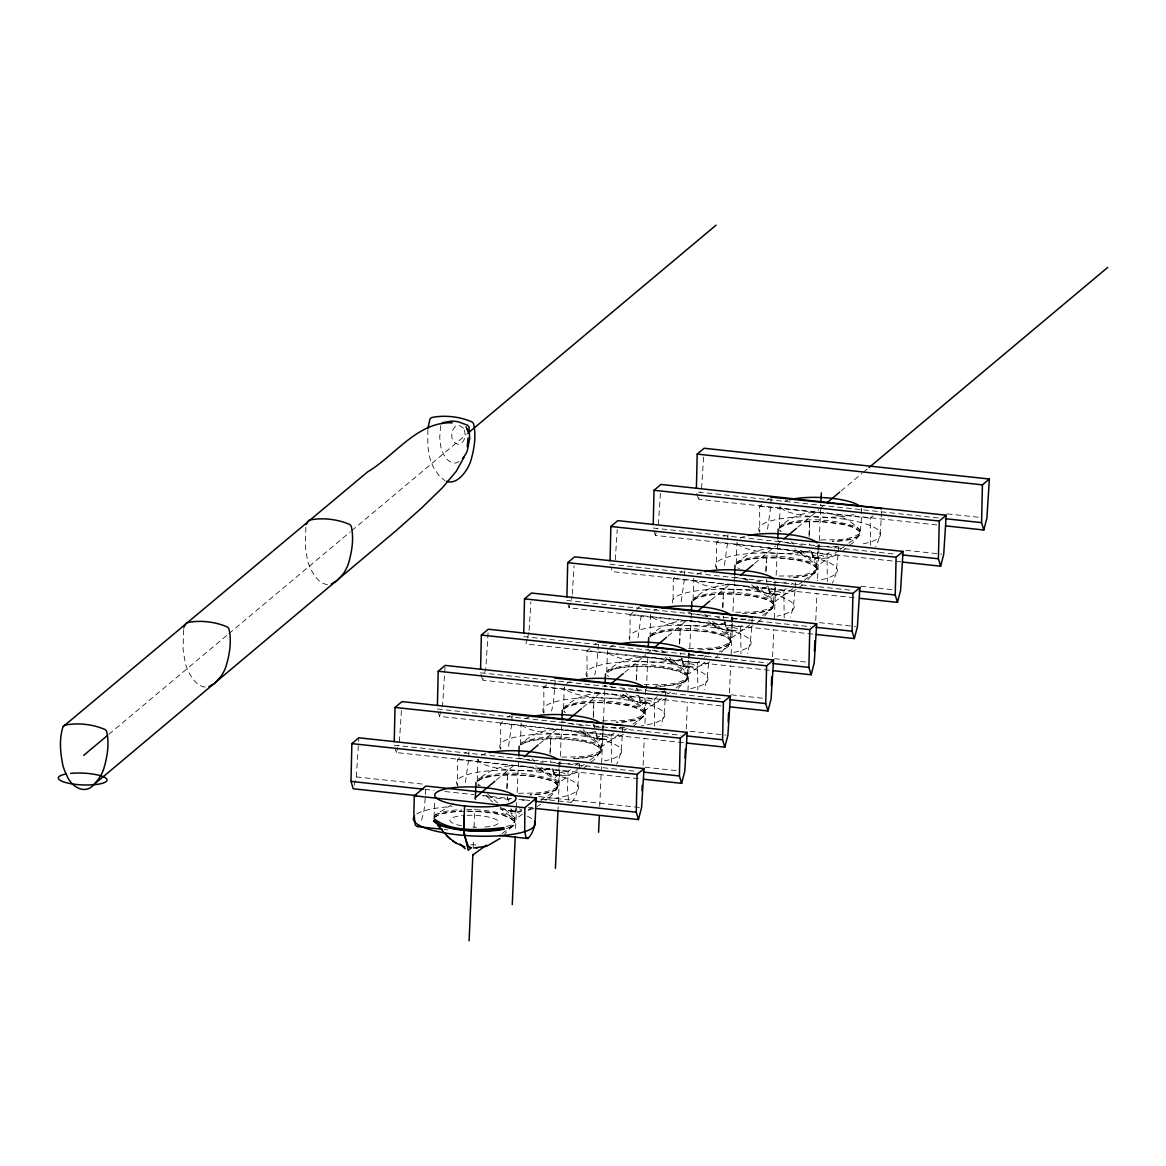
<?xml version="1.0" encoding="UTF-8"?>
<svg xmlns="http://www.w3.org/2000/svg" width="1166" height="1166" viewBox="0 0 1166 1166"><rect width="100%" height="100%" fill="white"/><g stroke="black" fill="none" stroke-linecap="round" stroke-linejoin="round"><path stroke-width="0.75" stroke-dasharray="5 3.75" d="M434.087 816.929L434.554 800.576M477.258 780.739L477.943 759.27M520.43 744.549L521.1 723.08M563.586 708.345L564.271 686.891A40.664 9.838 2.5 0 0 592.692 697.195A40.664 9.838 2.5 0 0 637.802 695.432M606.757 672.155L607.442 650.701M693.085 599.776L693.77 578.307M736.256 563.586L736.941 542.117M779.427 527.382L780.098 505.927M550.075 753.921L550.512 742.902M593.246 717.717L593.683 706.713M809.073 536.754L809.7 521.566M459.637 757.769L457.466 759.605L457.626 785.476M502.808 721.579L500.622 723.401L500.782 749.286M506.948 788.814L507.356 779.092M546.694 684.777L543.793 687.211L543.954 713.082M570.189 769.691L568.017 771.528L567.594 789.382L568.352 798.652L569.095 800.984L571.121 802.325C579.4 795.241 577.403 781.905 579.094 772.14M589.865 648.587L586.964 651.022L587.125 676.892M614.088 732.889L611.188 735.338L611.509 762.462M633.021 612.383L630.121 614.832L629.946 638.196M636.447 680.23L636.855 670.508M657.26 696.7L654.345 699.134L654.68 726.272M674.735 577.418L673.292 578.628L673.103 602.006M679.618 644.04L680.011 634.319M699.687 661.122L697.516 662.944L697.851 690.068M718.635 540.616L716.449 542.438L716.624 568.323M722.789 607.85L723.182 598.129M742.13 625.53L740.687 626.754L741.008 653.878M761.806 504.426L759.62 506.248L759.78 532.119M765.945 571.646L766.339 561.939M786.03 588.728L783.843 590.564L784.179 617.688M829.186 552.538L827.015 554.375L827.35 581.499M873.086 515.736L870.186 518.17L870.506 545.309M650.599 614.497L650.089 637.525M427.849 429.627L427.82 446.214L429.846 457.976A49.074 46.028 50 0 0 433.723 467.785L439.393 476.122L444.785 480.567M473.192 847.201L473.556 838.791M474.052 827.204L474.853 809.058M506.948 788.143L507.749 769.735M502.109 833.763C505.898 829.434 516.844 827.19 514.716 819.596L500.622 808.781M515.591 828.428L516.465 808.315M516.523 806.974L516.713 802.602M517.165 792.486L518.681 757.754M550.119 751.953L550.92 733.545M541.009 800.663C545.105 794.658 560.059 792.865 557.887 783.406C537.759 761.238 497.401 758.935 477.025 781.235M558.004 809.539L558.12 806.857M558.281 802.98L559.826 767.869M559.884 766.397L560.088 761.587M560.321 756.297L561.837 721.565M593.29 715.764L594.092 697.355M589.865 760.334C593.567 756.574 603.114 754.154 601.044 747.217C580.93 725.048 540.572 722.745 520.196 745.03M599.718 806.391L601.219 772.009M601.277 770.668L601.452 766.791M601.612 763.06L602.982 731.665M603.055 730.207L605.008 685.36M636.447 679.559L637.248 661.166M633.021 724.144L642.976 716.915L644.361 714.394L645.498 689.718M643.107 765.319L644.273 738.501M644.944 723.284L646.022 698.405M646.43 689.208L647.859 656.269M679.618 643.37L680.419 624.961M676.193 687.955C679.895 684.194 689.456 681.76 687.386 674.822C667.244 652.756 628.532 650.788 607.02 671.543M686.264 729.129L687.444 702.296M687.955 690.666L689.193 662.201M689.383 657.828L689.587 653.018M689.82 647.713L691.03 620.079M691.103 618.301L691.336 612.981M722.789 607.18L723.59 588.772A40.664 9.838 2.5 0 1 693.916 578.934M688.596 648.544C702.413 647.888 718.431 650.205 730.251 641.985L730.543 638.633C710.692 616.479 668.526 613.739 649.608 637.248L650.132 636.476C664.795 627.556 684.325 629.567 700.941 631.258C712.28 630.879 748.747 638.837 719.364 651.765M729.435 692.925L730.601 666.107M730.776 662.084L730.951 658.207M731.111 654.476L732.481 623.096M732.554 621.624L732.758 616.829M732.991 611.523L734.201 583.889M734.274 582.111L734.507 576.791M765.945 570.99L766.747 552.582M762.52 615.575C766.222 611.8 775.784 609.381 773.714 602.443C753.586 580.274 713.228 577.972 692.866 600.257M772.606 656.735L773.772 629.917M774.282 618.286L775.652 586.892M776.162 575.319L777.678 540.601M809.117 534.8L809.918 516.392M804.263 580.406C808.067 576.077 818.998 573.847 816.885 566.239C796.757 544.085 756.399 541.782 736.023 564.067M815.763 620.545L816.943 593.727M817.599 578.511L818.823 550.702M818.882 549.244L820.835 504.397M848.863 543.181C852.565 539.421 862.111 537.001 860.042 530.049C839.928 507.88 799.57 505.578 779.194 527.877M515.518 808.534L514.046 823.371L504.412 834.594M558.849 768.919C560.598 781.468 556.503 793.521 545.382 800.342M558.922 767.213L559.155 762.112M602.326 725.908C602.356 738.909 603.638 754.417 590.739 762.214M688.348 660.35L686.701 678.597L677.067 689.82M688.421 658.644L688.654 653.528M731.505 624.16L729.872 642.408L720.238 653.63M731.592 622.455L731.825 617.339M774.676 587.956L773.043 606.203L763.409 617.441M774.749 586.25L774.996 581.134A40.664 9.838 2.5 0 1 774.209 583.292M817.847 551.766L816.2 570.014L806.566 581.251M817.92 550.06L818.153 544.945M861.324 508.755C861.353 521.756 862.636 537.264 849.737 545.061M425.459 794.673L425.823 787.779M468.717 756.763L468.994 751.574M511.889 720.573L512.151 715.385M555.235 680.915L553.486 702.296L551.576 711.041M579.283 768.685L579.546 763.511M598.406 644.725L596.657 666.107L594.747 674.852M622.717 727.322C621.565 739.579 622.615 752.945 616.668 764.138M665.873 691.117L664.052 714.233L661.02 725.85M684.559 575.8L684.821 570.611M727.715 539.596L727.992 534.422M751.939 623.912L752.216 618.738M770.886 503.406L771.149 498.232M795.11 587.722L795.372 582.548M838.281 551.533L838.543 546.344M881.627 511.889C880.549 523.592 881.394 536.331 875.666 546.985M354.114 785.388L356.315 776.935L358.472 743.136M358.589 741.357L358.807 737.801M401.41 710.502L399.486 740.731L398.16 745.817M445.033 667.185L442.643 704.541L441.331 709.613M488.088 632.774L485.814 668.351L484.502 673.423M529.102 630.383L530.909 601.918M572.258 594.179L574.08 565.729M615.313 559.767L617.237 529.539M660.408 493.335L658.484 523.578L657.158 528.65M703.579 457.145L701.64 487.388L700.329 492.46M425.255 798.025L423.987 810.88L420.955 822.511M468.543 760.217L465.249 783.421M511.714 724.013L508.42 747.231M641.213 615.444L637.919 638.662M684.369 579.254L681.075 602.458M708.593 663.556L707.208 678.029L704.177 689.66M727.54 543.05L724.246 566.268M751.764 627.366L750.379 641.839L747.348 653.47M770.711 506.86L767.417 530.078M794.935 591.177L793.536 605.65L790.519 617.28M838.092 554.987L835.818 574.386L832.495 583.175M506.467 826.519L512.311 824.726L515.008 821.053M518.593 793.332C531.536 792.749 546.592 794.556 557.596 786.758L558.164 784.864M561.764 757.142C574.692 756.545 589.748 758.366 600.752 750.569L601.335 748.674M602.268 720.923C616.085 720.282 632.089 722.599 643.923 714.379L644.492 712.47M644.098 684.734C658.353 684.034 674.852 686.614 687.08 678.175L687.663 676.28M730.732 641.213L730.834 640.09M735.761 612.237C748.266 611.975 762.826 613.301 773.422 605.795L773.991 603.901M778.917 576.033C791.437 575.785 805.998 577.112 816.579 569.606L817.162 567.696M820.762 539.975C833.69 539.392 848.746 541.213 859.75 533.416L860.333 531.507M183.572 629.902L183.091 649.433L185.234 663.06A49.074 46.028 50 0 0 189.125 672.869C192.652 679.282 197.87 686.978 205.974 687.138M305.871 527.353L305.39 546.883L307.533 560.511A49.074 46.028 50 0 0 311.424 570.32C314.951 576.733 320.169 584.428 328.287 584.589M563.367 708.841C583.729 686.541 624.087 688.858 644.215 711.012L642.014 717.527L633.91 726.024M183.703 628.882L183.864 627.92M638.312 778.684L396.396 752.58L397.723 747.508M683.291 742.684L439.567 716.39L440.894 711.318M721.04 705.896L482.739 680.201L484.05 675.114M527.221 638.924L525.895 643.996L771.426 670.494M527.659 637.234L528.985 632.161M812.789 634.1L569.066 607.807L572.142 595.972M900.924 561.91L655.394 535.427L656.72 530.341M936.866 524.933L698.565 499.223L699.891 494.151M440.646 425.736L439.713 437.396L440.967 447.598A28.873 27.08 50 0 0 444.465 455.702C447.103 460.73 453.603 465.7 459.069 461.532M433.869 817.424L435.239 814.932L450.907 805.298M477.477 781.249C483.905 775.958 493.058 775.638 501.176 775.39A40.664 9.838 2.5 0 1 555.482 783.158A40.664 9.838 2.5 0 1 529.889 794.964M736.475 564.096C748.703 555.672 765.202 558.252 779.456 557.552C791.831 560.146 808.577 558.266 817.118 568.833M715.851 657.507L718.052 655.569M761.209 619.379L756.428 623.314M108.832 734.303L227.487 634.814M228.886 633.648L350.325 531.813M351.724 530.647L466.181 434.67M464.724 753.513L466.181 752.289M507.895 717.309L510.067 715.487M594.952 644.317L596.394 643.107M636.665 609.352L639.566 606.903M680.55 572.55L682.008 571.325M723.722 536.345L725.165 535.136M766.878 500.156L769.064 498.334M496.293 780.069L515.838 763.672M539.567 743.777L559.112 727.395M582.84 707.5L602.385 691.117M624.714 672.388L645.658 654.826M647.043 653.66L651.24 650.147M667.987 636.097L687.532 619.714M711.26 599.82L730.805 583.437M754.533 563.528L775.477 545.98M776.862 544.813L781.06 541.301M797.806 527.251L818.751 509.702M820.135 508.522L825.732 503.843M841.08 490.973L862.024 473.411M863.408 472.245L867.606 468.732M575.275 765.435L577.462 763.613M619.175 728.633L620.618 727.409M661.618 693.056L664.518 690.607M704.045 657.464L706.232 655.642M747.945 620.662L749.403 619.452M791.116 584.472L792.559 583.248M834.273 548.282L836.459 546.446M842.756 550.935L845.35 548.924M799.599 587.125L802.193 585.113M583.758 768.088L586.352 766.077M838.908 550.41L818.182 565.364L800.168 549.915M840.322 549.375L847.434 544.216M792.895 588.67L775.011 601.569L757.011 586.104M798.579 584.545L802.849 581.44M749.723 624.874L731.84 637.758L712.543 621.128M705.139 662.099L688.683 673.948L669.371 657.332M661.967 698.288L645.512 710.138L626.2 693.522M667.666 694.149L670.508 692.094M618.811 734.478L602.341 746.327L583.044 729.712M624.495 730.353L627.337 728.284M579.91 767.578L559.184 782.532L541.17 767.068M581.324 766.543L584.181 764.473M528.213 809.962L533.897 805.837M522.528 814.101L516.013 818.721L503.216 807.921M540.601 804.278L537.089 806.653M796.087 589.486C782.43 597.896 763.249 596.001 751.633 584.88M752.915 625.69C739.259 634.085 720.078 632.191 708.462 621.07M709.744 661.88C696.102 670.275 676.921 668.38 665.305 657.26M666.588 698.07C653.179 706.305 634.45 704.658 622.79 694.047M623.416 734.259C610.022 742.509 591.279 740.847 579.619 730.237M506.365 828.632L513.477 825.499M836.313 554.899C822.948 561.4 805.604 559.024 794.804 548.69M577.316 772.052C563.95 778.538 546.606 776.192 535.806 765.843M779.631 527.906C791.86 519.482 808.359 522.062 822.628 521.362C835.002 523.957 851.748 522.077 860.275 532.643M693.304 600.286C699.731 594.995 708.884 594.675 717.003 594.427A40.664 9.838 2.5 0 1 770.23 601.525A40.664 9.838 2.5 0 1 750.889 613.71M563.805 708.87C576.033 700.445 592.532 703.025 606.786 702.326C619.175 704.92 635.922 703.04 644.448 713.607M434.306 817.439C441.754 811.259 452.408 812.294 461.561 810.72M533.401 808.621L526.274 810.997M780.579 525.385C804.132 516.378 831.212 519.38 855.072 526.201L860.042 530.049M737.408 561.575C760.975 552.582 788.041 555.584 811.9 562.391L816.885 566.239M694.236 597.779C717.804 588.772 744.885 591.774 768.729 598.581L773.714 602.443M651.08 633.969C674.633 624.961 701.713 627.964 725.573 634.785L730.543 638.633M607.909 670.159C631.476 661.151 658.542 664.154 682.401 670.975L687.386 674.822M564.738 706.348C588.305 697.355 615.386 700.343 639.23 707.164L644.215 711.012M521.581 742.538C545.134 733.545 572.215 736.548 596.074 743.354L601.044 747.217M478.41 778.742C501.978 769.735 529.058 772.737 552.903 779.544L557.887 783.406M435.239 814.932C443.444 811.113 452.554 809.7 461.59 809.933M858.817 535.952C850.597 539.712 841.517 541.184 832.466 540.922M815.646 572.142C807.44 575.902 798.346 577.374 789.295 577.112M772.475 608.331C763.103 612.85 752.595 613.418 742.276 613.578M729.318 644.521C719.13 649.622 707.631 649.273 696.481 650.103M686.147 680.725C676.761 685.244 666.267 685.812 655.948 685.958M642.976 716.915C634.77 720.675 625.676 722.148 616.639 721.885M599.82 753.105C591.599 756.865 582.519 758.337 573.468 758.075M556.648 789.295C548.443 793.069 539.348 794.542 530.297 794.279M466.764 809.495C481.296 809.583 495.9 811.157 509.731 815.748L514.716 819.596M709.715 595.126C723.576 592.313 737.655 594.15 751.56 595.389C759.008 598.056 769.575 597.502 773.947 605.023M500.214 807.47L509.804 811.011L521.508 811.711M561.677 775.623L563.528 775.579M821.564 558.441L822.526 558.412M778.392 594.631L779.369 594.602M735.236 630.821L736.198 630.806M692.065 667.01L693.027 666.996M648.894 703.2L649.87 703.185M605.737 739.404L606.699 739.375M519.395 811.784L520.371 811.769M947.171 513.871L979.659 517.383M938.236 517.952L696.321 491.848L698.565 499.223M759.62 506.248L870.186 518.17M905.807 550.265L941.909 554.156M653.164 528.038L895.065 554.141M716.449 542.438L827.015 554.375M860.843 586.265L893.331 589.763M609.993 564.227L851.909 590.331M854.153 597.706L612.237 571.617L610.897 567.186M673.292 578.628L783.843 590.564M819.479 622.644L855.582 626.536M566.822 600.432L810.545 626.725M630.121 614.832L740.687 626.754M774.501 658.644L807.003 662.157M523.665 636.621L767.374 662.915M586.964 651.022L697.516 662.944M731.344 694.834L763.832 698.347M480.494 672.811L722.41 698.915M543.793 687.211L654.345 699.134M689.981 731.228L726.083 735.119M437.323 709.001L681.046 735.294M500.622 723.401L611.188 735.338M645.002 767.228L677.504 770.726M394.166 745.205L634.275 771.105M457.466 759.605L568.017 771.528M356.315 776.935L423.112 784.135M538.648 796.597L639.755 807.513M540.805 799.06L571.121 802.325M425.022 789.382L434.043 790.344M444.873 791.525L473.76 794.629M482.782 795.606L511.67 798.725M518.885 799.497L529.728 800.678M528.358 807.659L533.766 808.242M444.144 829.478L447.715 829.857M466.691 810.953C482.505 812.177 503.333 810.078 514.949 822.176M737.991 567.959L739.433 568.76M480.436 785.913L477.929 783.975M798.054 551.372L801.538 553.69M754.883 587.562L758.366 589.879M711.726 623.752L715.21 626.069M668.555 659.941L672.039 662.259M625.384 696.146L628.868 698.449M582.228 732.335L585.711 734.653M539.056 768.525L542.54 770.843M477.871 785.112L478.949 785.913M791.058 541.767L793.667 544.085M704.73 614.147L707.325 616.479M661.559 650.337L664.168 652.668M532.06 758.92L534.669 761.252M487.592 793.944L498.013 803.257M486.149 795.533L490.93 800.459M490.216 799.803L492.635 802.033M745.147 578.38L747.173 580.508M780.083 530.632L781.147 531.769M607.428 675.405L608.492 676.542M564.257 711.595L565.321 712.732M463.412 428.388C453.166 417.836 446.272 441.214 457.626 444.115A3.819 3.585 50 0 0 458.763 444.173C464.942 442.949 465.977 435.18 464.345 430.123M687.619 677.402C683.247 669.896 672.68 670.45 665.232 667.768C651.328 666.529 637.248 664.707 623.373 667.506A40.664 9.838 2.5 0 0 607.821 672.272C613.914 667.127 622.935 667.171 630.675 666.806A40.664 9.838 2.5 0 1 685.666 675.07A40.664 9.838 2.5 0 1 655.379 686.468M601.277 749.796C592.751 739.229 576.004 741.11 563.63 738.515C549.696 739.259 533.489 736.62 521.479 744.651A40.664 9.838 2.5 0 1 588.772 742.931A40.664 9.838 2.5 0 1 573.045 758.76M558.12 785.986C553.748 778.465 543.181 779.019 535.733 776.352C521.829 775.113 507.749 773.277 493.874 776.09A40.664 9.838 2.5 0 0 478.322 780.856M510.854 808.781L512.355 811.011L514.235 811.507A20.026 4.955 -83.8 0 0 514.964 811.07L511.364 814.072L510.227 809.233M811.492 551.299L813.737 556.736L816.404 558.15A20.026 4.955 -83.8 0 0 817.118 557.712L813.533 560.729L811.259 551.052M768.336 587.504L770.566 592.926L773.233 594.354A20.026 4.955 -83.8 0 0 773.962 593.917L770.362 596.919L767.724 585.624M552.495 768.467L554.739 773.889L557.406 775.317A20.026 4.955 -83.8 0 0 558.12 774.88L554.535 777.882L552.261 768.205M779.85 530.107L780.141 531.055M564.023 711.071L564.315 712.018M654.053 530.996L655.394 535.427M567.725 603.376L569.066 607.807M480.946 674.283L482.739 680.201M438.227 711.96L439.567 716.39M395.055 748.149L396.396 752.58M681.746 659.038L684.238 665.305L686.905 666.733A20.026 4.955 -83.8 0 0 687.619 666.296L684.034 669.299L681.381 658.003M638.574 695.227L641.067 701.495L643.734 702.923A20.026 4.955 -83.8 0 0 644.463 702.486L640.863 705.503L638.604 695.81M595.418 731.417L597.91 737.699L600.577 739.127A20.026 4.955 -83.8 0 0 601.292 738.676L597.706 741.693L595.432 732.015M766.339 579.706L766.966 582.402M723.168 615.896L723.795 618.592M724.552 621.813L727.205 633.109L730.79 630.106A20.026 4.955 -83.8 0 1 730.076 630.544L727.409 629.115L724.917 622.833A137.005 33.96 -83.8 0 1 724.684 622.003M636.84 688.29L637.467 690.972M593.669 724.48L594.296 727.161M507.341 796.874L507.968 799.555M723.357 616.654L723.474 617.178A137.005 33.96 -83.8 0 0 723.605 617.732M680.186 652.843L680.317 653.368A137.005 33.96 -83.8 0 0 680.58 654.534M809.583 543.779L809.802 544.784A137.005 33.96 -83.8 0 0 809.947 545.353M766.412 579.968L766.645 580.989A137.005 33.96 -83.8 0 0 766.776 581.543M550.585 760.932L550.818 761.952A137.005 33.96 -83.8 0 0 550.95 762.506M507.414 797.121L507.647 798.142A137.005 33.96 -83.8 0 0 508.434 801.392M636.825 688.086L637.146 689.558A137.005 33.96 -83.8 0 0 637.423 690.738M593.654 724.275L593.975 725.762A137.005 33.96 -83.8 0 0 594.412 727.584M467.056 815.325A24.399 5.903 2.5 0 1 497.314 820.252A24.399 5.903 2.5 0 1 483.22 827.131M476.457 827.233A24.399 5.903 2.5 0 1 472.988 827.117M461.488 825.761A24.399 5.903 2.5 0 1 462.275 815.632M759.489 531.594A60.996 14.75 2.5 0 1 839.986 518.637A60.996 14.75 2.5 0 1 860.319 544.391M837.786 546.562A60.996 14.75 2.5 0 1 811.988 546.067M802.062 545.134A60.996 14.75 2.5 0 1 799.308 544.813M791.335 543.633A60.996 14.75 2.5 0 1 774.268 539.712M717.163 568.862A60.996 14.75 2.5 0 1 752.886 553.325A60.996 14.75 2.5 0 1 827.977 562.143A60.996 14.75 2.5 0 1 817.147 580.581M786.161 582.898A60.996 14.75 2.5 0 1 773.145 582.519M760.29 581.484A60.996 14.75 2.5 0 1 756.136 581.003M748.178 579.837A60.996 14.75 2.5 0 1 731.097 575.902M672.607 602.909A60.996 14.75 2.5 0 1 753.644 591.031A60.996 14.75 2.5 0 1 777.124 616.173M745.846 619.073A60.996 14.75 2.5 0 1 729.989 618.723M719.947 617.965A60.996 14.75 2.5 0 1 717.134 617.688M707.616 616.45A60.996 14.75 2.5 0 1 687.94 612.106M629.99 640.178A60.996 14.75 2.5 0 1 710.488 627.221A60.996 14.75 2.5 0 1 730.82 652.975M704.089 655.248A60.996 14.75 2.5 0 1 688.261 654.986M665.771 652.829A60.996 14.75 2.5 0 1 647.786 649.17M586.819 676.367A60.996 14.75 2.5 0 1 667.316 663.41A60.996 14.75 2.5 0 1 687.649 689.164M665.13 691.336A60.996 14.75 2.5 0 1 648.005 691.307M639.318 690.826A60.996 14.75 2.5 0 1 635.033 690.491M625.282 689.398A60.996 14.75 2.5 0 1 622.6 689.033M614.905 687.736A60.996 14.75 2.5 0 1 604.615 685.375M543.648 712.557A60.996 14.75 2.5 0 1 584.297 697.895A60.996 14.75 2.5 0 1 657.507 707.908A60.996 14.75 2.5 0 1 641.14 725.893M624.714 727.424A60.996 14.75 2.5 0 1 609.177 727.613M600.49 727.293A60.996 14.75 2.5 0 1 593.29 726.797M583.481 725.777A60.996 14.75 2.5 0 1 579.429 725.223M574.24 724.378A60.996 14.75 2.5 0 1 561.458 721.565M500.491 748.761A60.996 14.75 2.5 0 1 580.989 735.79A60.996 14.75 2.5 0 1 601.321 761.544M578.788 763.73A60.996 14.75 2.5 0 1 554.433 763.322M543.065 762.302A60.996 14.75 2.5 0 1 540.31 761.966M532.352 760.8A60.996 14.75 2.5 0 1 518.287 757.754M458.165 786.015A60.996 14.75 2.5 0 1 500.272 770.201A60.996 14.75 2.5 0 1 574.896 782.488A60.996 14.75 2.5 0 1 541.068 799.657M527.163 800.051A60.996 14.75 2.5 0 1 518.506 799.876M509.819 799.41A60.996 14.75 2.5 0 1 482.972 795.824M861.324 508.842A40.664 9.838 2.5 0 1 861.018 510.227M853.629 514.454A40.664 9.838 2.5 0 1 808.534 516.232A40.664 9.838 2.5 0 1 780.098 505.84M784.733 501.293A40.664 9.838 2.5 0 1 787.793 500.214M779.675 528.329A40.664 9.838 2.5 0 1 820.296 521.902A40.664 9.838 2.5 0 1 859.838 531.929A40.664 9.838 2.5 0 1 832.043 541.607M818.168 545.032A40.664 9.838 2.5 0 1 817.847 546.431M810.472 550.658A40.664 9.838 2.5 0 1 765.362 552.422A40.664 9.838 2.5 0 1 736.927 542.03M740.308 538.065A40.664 9.838 2.5 0 1 744.622 536.418M768.073 586.658A137.005 33.96 -83.8 0 1 767.84 585.813M737.32 563.688A40.664 9.838 2.5 0 1 803.068 561.56A40.664 9.838 2.5 0 1 792.793 577.607M767.301 586.848A40.664 9.838 2.5 0 1 723.59 588.772M697.151 574.255A40.664 9.838 2.5 0 1 701.451 572.608M693.347 600.709A40.664 9.838 2.5 0 1 709.715 595.126M731.68 616.712A40.664 9.838 2.5 0 1 731.053 619.481M725.748 622.527A40.664 9.838 2.5 0 1 681.833 625.107A40.664 9.838 2.5 0 1 650.745 615.123M653.98 610.445A40.664 9.838 2.5 0 1 656.677 609.308M650.176 636.913A40.664 9.838 2.5 0 1 715.326 633.604A40.664 9.838 2.5 0 1 706.45 649.987M688.508 652.902A40.664 9.838 2.5 0 1 687.882 655.686M682.591 658.717A40.664 9.838 2.5 0 1 638.662 661.297A40.664 9.838 2.5 0 1 607.573 651.313M609.745 647.247A40.664 9.838 2.5 0 1 613.505 645.512M566.589 683.451A40.664 9.838 2.5 0 1 570.349 681.702M645.352 689.106A40.664 9.838 2.5 0 1 645.439 690.505M563.848 709.292A40.664 9.838 2.5 0 1 604.469 702.865A40.664 9.838 2.5 0 1 643.996 712.892A40.664 9.838 2.5 0 1 616.216 722.57M602.326 725.995A40.664 9.838 2.5 0 1 602.02 727.395M594.645 731.621A40.664 9.838 2.5 0 1 549.536 733.385A40.664 9.838 2.5 0 1 521.1 722.993M525.735 718.445A40.664 9.838 2.5 0 1 528.796 717.381M559.17 762.2A40.664 9.838 2.5 0 1 558.849 763.584M549.696 768.292A40.664 9.838 2.5 0 1 504.995 769.414A40.664 9.838 2.5 0 1 477.929 759.183M481.325 755.218A40.664 9.838 2.5 0 1 485.624 753.571M519.584 808.927A5.436 1.312 2.5 0 1 520.808 810.807A5.436 1.312 2.5 0 1 513.215 810.793A5.436 1.312 2.5 0 1 512.005 808.898M416.874 813.985A60.996 14.75 2.5 0 1 452.073 806.61M500.025 808.927A60.996 14.75 2.5 0 1 519.701 813.27M527.309 816.156A60.996 14.75 2.5 0 1 532.483 819.261M470.904 844.767A5.436 1.312 2.5 0 1 477.288 845.335M434.35 817.876A40.664 9.838 2.5 0 1 490.595 812.921A40.664 9.838 2.5 0 1 506.758 828.53M815.602 557.494A5.436 1.312 2.5 0 0 823.983 556.809A5.436 1.312 2.5 0 0 816.113 555.235A5.436 1.312 2.5 0 0 815.602 557.494M772.431 593.683A5.436 1.312 2.5 0 0 780.826 592.998A5.436 1.312 2.5 0 0 772.941 591.424A5.436 1.312 2.5 0 0 772.431 593.683M729.26 629.873A5.436 1.312 2.5 0 0 737.655 629.188A5.436 1.312 2.5 0 0 729.77 627.614A5.436 1.312 2.5 0 0 729.26 629.873M686.104 666.063A5.436 1.312 2.5 0 0 694.484 665.378A5.436 1.312 2.5 0 0 686.614 663.804A5.436 1.312 2.5 0 0 686.104 666.063M642.932 702.253A5.436 1.312 2.5 0 0 651.328 701.568A5.436 1.312 2.5 0 0 643.443 700.008A5.436 1.312 2.5 0 0 642.932 702.253M599.761 738.457A5.436 1.312 2.5 0 0 608.156 737.772A5.436 1.312 2.5 0 0 600.286 736.198A5.436 1.312 2.5 0 0 599.761 738.457M556.605 774.647A5.436 1.312 2.5 0 0 564.985 773.962A5.436 1.312 2.5 0 0 557.115 772.388A5.436 1.312 2.5 0 0 556.605 774.647"/><path stroke-width="1.5" d="M416.422 795.591L353.24 788.77L350.995 781.395L351.855 743.616L358.807 737.801L644.055 768.569L641.562 807.703L638.472 819.552L535.573 808.446M394.239 741.605L395.026 707.427L401.978 701.597L687.211 732.379L684.719 771.513L681.644 783.348L643.734 779.267M437.41 705.401L438.197 671.237L445.135 665.407L730.382 696.175L727.89 735.309L724.815 747.158L686.905 743.063M480.581 669.211L481.354 635.047L488.306 629.217L773.554 659.985L771.061 699.119L767.971 710.969L730.062 706.873M523.738 633.021L524.525 598.843L531.477 593.028L816.71 623.795L814.218 662.929L811.142 674.779L773.233 670.683M566.909 596.832L567.696 562.653L574.634 556.838L859.881 587.606L857.389 626.74L854.314 638.574L816.389 634.493M610.08 560.642L610.853 526.464L617.805 520.634L903.052 551.416L900.56 590.55L897.47 602.385L859.561 598.304M638.472 819.552L636.242 812.163L637.102 774.399L644.055 768.569M653.237 524.438L654.024 490.274L660.976 484.444L946.209 515.212L943.717 554.346L940.641 566.195L902.732 562.099M681.644 783.348L679.399 775.973L680.274 738.195L687.211 732.379M696.408 488.248L697.195 454.084L704.133 448.254L989.38 479.022L986.888 518.156L983.812 530.005L945.888 525.91M724.815 747.158L722.57 739.783L723.43 702.005L730.382 696.175M767.971 710.969L765.741 703.579L766.601 665.815L773.554 659.985M811.142 674.779L808.898 667.389L809.772 629.625L816.71 623.795M854.314 638.574L852.069 631.2L852.929 593.421L859.881 587.606M897.47 602.385L895.24 595.01L896.1 557.231L903.052 551.416M940.641 566.195L938.397 558.805L939.271 521.042L946.209 515.212M983.812 530.005L981.568 522.616L982.428 484.852L989.38 479.022M499.427 835.439L527.965 838.514C538.065 828.414 534.29 810.953 536.477 797.967L425.911 786.044L414.294 795.795L413.872 813.649L415.373 825.251L417.399 826.592L442.366 829.288M536.477 797.967L524.846 807.717L524.671 831.096L525.924 837.173L527.965 838.514M464.185 815.282L463.733 829.405A8.133 2.011 -83.8 0 0 463.82 830.775L464.476 834.331A137.005 33.96 -83.8 0 0 465.919 840.001L468.411 846.268L471.079 847.697M464.593 805.925L463.529 830.309L468.207 850.276L471.385 847.609M469.096 940.831L472.871 854.503M475.276 799.264L476.02 782.371M512.268 904.641L515.226 836.692M518.753 755.976L519.176 746.167M555.424 868.451L557.946 810.88M561.925 719.786L562.347 709.977M598.595 832.247L599.28 816.448M605.081 683.597L605.518 673.788M642 790.708L642.218 785.432M648.325 645.76L648.675 637.598M685.01 758.075L685.389 749.242M691.423 611.203L691.846 601.408M728.167 721.885L728.561 713.053M734.58 575.013L735.017 565.204M771.338 685.695L771.717 676.863M777.751 538.823L778.174 529.014M814.422 651.284L814.888 640.659M820.922 502.633L821.345 492.824M427.907 428.316L429.962 419.06A6.398 6.005 50 0 1 431.609 417.574C444.654 414.834 459.856 416.597 472.07 421.946A6.398 6.005 50 0 1 473.571 423.754C476.53 436.288 474.081 450.149 470.306 462.334A49.074 46.028 50 0 1 465.598 471.224C461.474 477.288 454.186 484.342 446.214 481.252M467.26 446.811L468.032 437.891M184.068 627.031L185.35 624.145A6.398 6.005 50 0 1 186.997 622.673C200.042 619.918 215.258 621.682 227.457 627.031A6.398 6.005 50 0 1 228.959 628.853C231.917 641.387 229.469 655.234 225.694 667.433A49.074 46.028 50 0 1 221.001 676.309L214.661 683.363L208.918 686.599M306.366 524.481L307.664 521.61A6.398 6.005 50 0 1 309.296 520.123C322.341 517.369 337.557 519.147 349.756 524.496A6.398 6.005 50 0 1 351.257 526.303C354.231 538.838 351.768 552.684 348.007 564.883A49.074 46.028 50 0 1 343.3 573.759L336.959 580.814L331.231 584.064M103.395 769.968C107.17 757.783 109.619 743.937 106.66 731.403A6.398 6.005 50 0 0 105.159 729.581C92.945 724.232 77.743 722.468 64.698 725.223A6.398 6.005 50 0 0 63.051 726.695C58.927 738.952 60.355 753.061 62.935 765.61A49.074 46.028 50 0 0 66.812 775.419C70.66 786.001 84.622 795.518 93.717 784.718L395.653 531.04L421.305 508.289L442.643 487.505L456.197 471.385L464.374 456.576M462.45 458.617L463.951 456.78A29.077 27.27 50 0 0 467.377 450.455L469.679 438.562L469.024 427.135A5.757 5.407 50 0 0 467.624 425.24L458.121 421.742A57.586 54.015 50 0 0 451.723 421.101L442.92 422.573A5.757 5.407 50 0 0 441.681 423.695M93.717 784.718L98.687 778.859A49.074 46.028 50 0 0 103.395 769.968M63.051 726.695L367.669 471.851C394.72 455.906 417.603 421.188 452.291 422.85M83.704 755.364L107.432 735.469M467.581 433.504L716.055 225.169M511.524 714.277L622.804 725.587M554.681 678.073L665.975 689.398M597.852 641.883L709.132 653.208L708.403 653.805M641.023 605.693L752.303 617.003L751.574 617.616M770.522 497.11L881.802 508.434L881.073 509.046M475.349 797.617L494.894 781.235M524.204 756.647L538.167 744.943M567.478 720.369L581.44 708.666M610.751 684.092L623.314 673.554M654.024 647.8L666.588 637.277M697.297 611.523L709.861 600.986M740.57 575.246L753.134 564.708M783.843 538.954L796.407 528.417M827.117 502.677L839.68 492.139M869.005 467.566L1107.7 267.422M500.025 838.471L486.557 846.297L473.498 847.988M486.47 845.131L472.842 854.911M417.399 826.592L418.579 825.965M503.843 827.627C481.908 829.857 452 832.918 434.102 818.707M503.799 828.749C481.718 832.553 458.165 831.547 437.104 823.692A40.664 9.838 2.5 0 1 433.927 820.675L441.258 825.63A40.664 9.838 2.5 0 0 504.149 829.172M476.238 847.973L477.2 847.959M697.195 454.084L982.428 484.852M945.466 518.724L981.568 522.616M654.024 490.274L939.271 521.042M902.295 554.914L938.397 558.805M610.853 526.464L896.1 557.231M859.123 591.104L895.24 595.01M567.696 562.653L852.929 593.421M815.967 627.308L852.069 631.2M524.525 598.843L809.772 629.625M772.796 663.498L808.898 667.389M481.354 635.047L766.601 665.815M729.625 699.687L765.741 703.579M438.197 671.237L723.43 702.005M686.468 735.877L722.57 739.783M395.026 707.427L680.274 738.195M643.297 772.081L679.399 775.973M351.855 743.616L637.102 774.399M350.995 781.395L423.214 789.178M535.136 801.261L636.242 812.163M414.294 795.795L524.846 807.717M464.709 846.764L456.212 843.222L449.464 838.223M452.729 840.919L456.212 843.222M434.014 820.82L440.515 826.65M460.045 844.111L465.263 848.775M437.804 825.513L447.759 836.649M447.044 835.993L450.12 838.82M466.021 426.8L467.93 431.216L467.187 428.738M70.63 773.379A24.399 5.903 2.5 0 1 106.995 779.631A24.399 5.903 2.5 0 1 73.458 784.106A24.399 5.903 2.5 0 1 66.404 773.947M789.571 499.733A40.664 9.838 2.5 0 1 830.105 498.144A40.664 9.838 2.5 0 1 860.26 506.714M748.339 535.486A40.664 9.838 2.5 0 1 788.333 534.48A40.664 9.838 2.5 0 1 817.089 542.904M705.182 571.675A40.664 9.838 2.5 0 1 745.176 570.67A40.664 9.838 2.5 0 1 773.918 579.094M662.011 607.88A40.664 9.838 2.5 0 1 702.005 606.874A40.664 9.838 2.5 0 1 730.761 615.284M618.84 644.069A40.664 9.838 2.5 0 1 658.834 643.064A40.664 9.838 2.5 0 1 687.59 651.488M575.683 680.259A40.664 9.838 2.5 0 1 615.677 679.253A40.664 9.838 2.5 0 1 644.419 687.678M532.512 716.449A40.664 9.838 2.5 0 1 600.49 723.153M489.341 752.638A40.664 9.838 2.5 0 1 557.333 759.357M534.48 821.389A60.996 14.75 2.5 0 1 473.163 835.978A60.996 14.75 2.5 0 1 414.571 815.908M469.184 846.764A5.436 1.312 2.5 0 1 467.828 845.948M453.18 804.219A40.664 9.838 2.5 0 0 515.94 799.089A40.664 9.838 2.5 0 0 457.028 787.342A40.664 9.838 2.5 0 0 453.18 804.219"/></g></svg>
